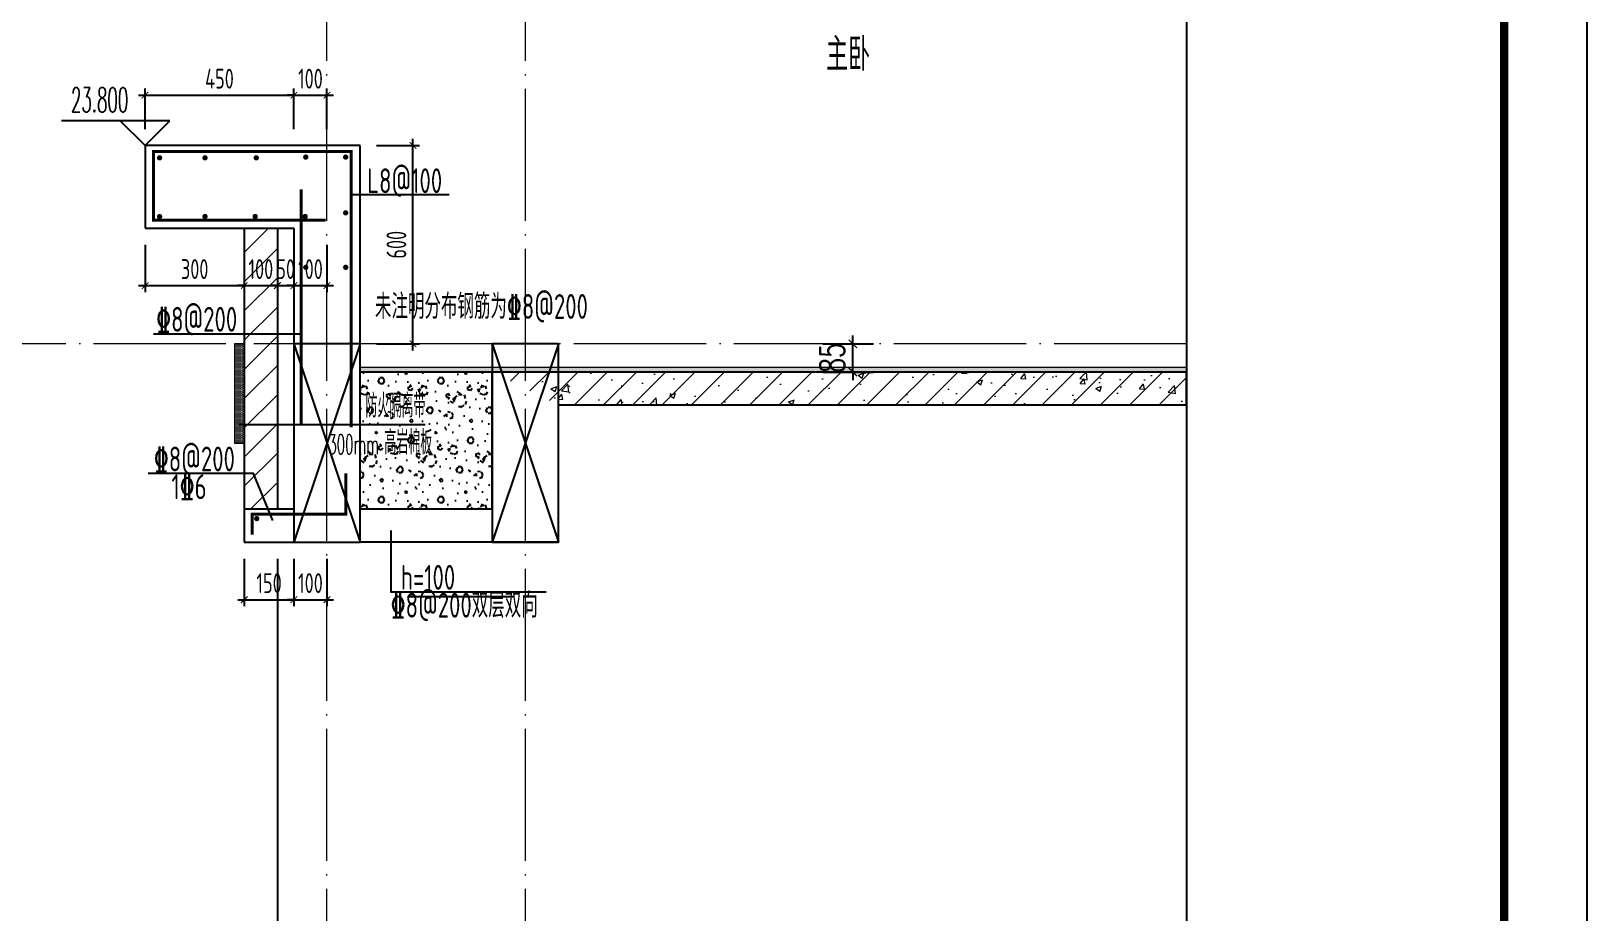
# Model space of a CAD drawing. Extents: x -1058961 to 23600, y -449123 to 2751847.
# Drawn here: x -118015 to -113311, y -20121 to -17457 of the extents above; entities that cross this region are included whole.
import ezdxf

# ---------------------------------------------------------------- set-up
doc = ezdxf.new("R2010")
doc.units = 0
doc.header["$LTSCALE"] = 1000
doc.linetypes.add('DOTE', pattern=[2.4200000000000004, 2, -0.2, 0.02, -0.2])
doc.layers.get('0').update_dxf_attribs({"linetype": 'CONTINUOUS'})
doc.layers.get('DEFPOINTS').update_dxf_attribs({"linetype": 'CONTINUOUS'})
for name, color, linetype in [('3-屋面构造层', 157, 'CONTINUOUS'), ('DIM', 2, 'CONTINUOUS'), ('DIM_ELEV', 3, 'CONTINUOUS'), ('DIM_IDEN', 67, 'CONTINUOUS'), ('DIM_SYMB', 3, 'CONTINUOUS'), ('PUB_DIM', 3, 'CONTINUOUS'), ('PUB_TEXT', 2, 'CONTINUOUS'), ('REIN', 6, 'CONTINUOUS'), ('S-大样-砼线', 7, 'CONTINUOUS'), ('S-引出线', 40, 'CONTINUOUS'), ('TEXT', 2, 'CONTINUOUS'), ('WALL', 5, 'CONTINUOUS'), ('yichutu', 7, 'CONTINUOUS'), ('水平筋标注', 7, 'CONTINUOUS'), ('看线', 251, 'CONTINUOUS'), ('立面-看线', 251, 'CONTINUOUS')]:
    doc.layers.add(name, color=color, linetype=linetype)
for name, color, linetype, lineweight in [('DOTE', 19, 'DOTE', 9), ('PUB_HATCH', 8, 'CONTINUOUS', 9), ('图框', 9, 'CONTINUOUS', 18)]:
    doc.layers.add(name, color=color, linetype=linetype, lineweight=lineweight)
doc.styles.add('_TCH_DIM', font='SIMPLEX.shx', dxfattribs={"width": 0.7, "bigfont": 'GBCBIG.shx'})
doc.styles.add('_TCH_DIM_T3', font='SIMPLEX', dxfattribs={"width": 0.7058823529411765, "bigfont": 'GBCBIG'})
doc.styles.add('DIM_FONT_T3', font='SIMPLEX', dxfattribs={"width": 0.7058823529411765, "bigfont": 'GBCBIG'})
doc.styles.add('TSSD_DIMENSION', font='Tssdeng.shx', dxfattribs={"width": 0.7, "bigfont": 'tssdchn.shx'})
doc.styles.add('TSSD_REIN', font='tssdeng.shx', dxfattribs={"width": 0.7, "height": 300, "bigfont": 'tssdchn.shx'})
doc.dimstyles.new('_TCH_ARCH&&25', dxfattribs={"dimtxt": 74.375, "dimasz": 25, "dimexe": 62.5, "dimexo": 75, "dimgap": 25, "dimtad": 1, "dimdec": 0, "dimzin": 0, "dimdsep": 46, "dimtxsty": '_TCH_DIM_T3', "dimblk": 'ARCHTICK', "dimcen": 0.09, "dimclrt": 7, "dimazin": 0, "dimtfac": 1, "dimtdec": 0, "dimtix": 1, "dimtmove": 2, "dimatfit": 3, "dimldrblk": 'ARCHTICK', "dimfxl": 0, "dimtolj": 1, "dimtzin": 0, "dimarcsym": 0})
doc.dimstyles.new('TSSD_20_20', dxfattribs={"dimtxt": 60, "dimasz": 20, "dimexe": 20, "dimexo": 50, "dimgap": 20, "dimtad": 1, "dimdec": 0, "dimzin": 0, "dimdsep": 46, "dimtxsty": 'TSSD_DIMENSION', "dimblk": 'ARCHTICK', "dimblk1": 'ARCHTICK', "dimblk2": 'ARCHTICK', "dimcen": 0, "dimdle": 20, "dimclrt": 7, "dimadec": 0, "dimazin": 0, "dimtfac": 1, "dimtdec": 0, "dimtix": 1, "dimtmove": 2, "dimatfit": 3, "dimfxl": 0, "dimtolj": 1, "dimtzin": 0, "dimarcsym": 0})

# ---------------------------------------------------------------- blocks, each defined once
blk = doc.blocks.new('GFDDDDRG')
at = {"layer": '图框'}
blk.add_lwpolyline([(923309.7791572664, -107436.9617041193), (923309.7791572663, -159999.4617041193), (893609.7791572664, -159999.4617041193), (893609.7791572665, -107436.9617041193)], close=True, dxfattribs=at)
blk.add_lwpolyline([(923309.7791572664, -107436.9617041193), (923309.7791572663, -159999.4617041193), (893609.7791572664, -159999.4617041193), (893609.7791572665, -107436.9617041193)], close=True, dxfattribs=at)
at = {"layer": '图框', "const_width": 50}
blk.add_lwpolyline([(894109.7791572664, -159499.4617041193), (922809.7791572663, -159499.4617041193), (922809.7791572664, -108686.9617041193), (894109.7791572665, -108686.9617041193)], close=True, dxfattribs=at)
blk = doc.blocks.new('yct-1051-594-26275-14850-25-1002.0')
at = {"layer": 'yichutu', "color": 7}
blk.add_lwpolyline([(0, 0), (0, 14850), (26275, 14850), (26275, 0)], close=True, dxfattribs=at)
blk = doc.blocks.new('A$C1F6240CC')
at = {"layer": 'PUB_HATCH'}
h = blk.add_hatch(dxfattribs=at)
h.set_pattern_fill('DOTS', color=251, scale=2, style=0)
h.set_pattern_definition([(0, (-1.955777406692505e-08, -299.9999999983702), (1.5875, 3.175), [0, -3.175])])
h.paths.add_polyline_path([(-29.99999475874938, -299.999999998312), (5.558831617236137e-06, -299.9999999983702), (6.351852789521217e-06, -49.99999798531644), (6.344867870211601e-06, 1.948734279721975e-06), (-1.955777406692505e-08, 2.010667230933905e-06), (-1.955777406692505e-08, 1.688022166490555e-09), (-29.99999475874938, 1.688022166490555e-09)])
at = {"layer": 'DIM_IDEN', "color": 5}
for p, q in [((-17.00205630995333, -243.6957581644529), (275.1374033376342, -243.6957581644529)), ((275.1374033376342, -243.6957581644529), (546.9959839678602, -243.6957581644529))]:
    blk.add_line(p, q, dxfattribs=at)
at = {"layer": 'PUB_HATCH', "color": 5}
blk.add_lwpolyline([(-1.955777406692505e-08, 1.629814505577087e-09), (-29.99999475874938, 1.629814505577087e-09), (-29.99999475874938, -299.9999999983702), (-1.955777406692505e-08, -299.9999999983702)], close=True, dxfattribs=at)
at = {"layer": 'PUB_TEXT', "style": 'DIM_FONT_T3', "width": 0.7058823529411765}
blk.add_text('防火隔离带', height=71.48936170212767, dxfattribs=at).set_placement((366.1962342807512, -222.6957581644529))
at = {"layer": 'PUB_TEXT', "color": 5, "style": 'DIM_FONT_T3'}
for s, height, width, p in [('300mm', 59.5, 0.4982698961937717, (253.9391275269252, -333.7157581644528)), ('高岩棉板', 71.48936170212767, 0.7058823529411765, (423.3508922328077, -333.7157581644528))]:
    blk.add_text(s, height=height, dxfattribs=dict(at, width=width)).set_placement(p)
blk = doc.blocks.new('_ArchTick')
at = {"color": 0, "linetype": 'ByBlock', "const_width": 0.15}
blk.add_lwpolyline([(-0.5, -0.5), (0.5, 0.5)], dxfattribs=at)
blk = doc.blocks.new('*D2299')
at = {"layer": 'DEFPOINTS', "color": 0}
for p in [(-115696.0054070997, -18403.12175047403), (-115530.0455220077, -18403.12175047403), (-115696.0054070997, -18488.12175046181)]:
    blk.add_point(p, dxfattribs=at)
at = {"layer": 'PUB_DIM', "color": 0, "lineweight": -2}
for p, q in [((-115530.0455220077, -18403.12175047403), (-115530.0455220077, -18378.12175047403)), ((-115621.0054070997, -18403.12175047403), (-115467.5455220077, -18403.12175047403)), ((-115530.0455220077, -18488.12175046181), (-115530.0455220077, -18403.12175047403)), ((-115621.0054070997, -18488.12175046181), (-115467.5455220077, -18488.12175046181)), ((-115530.0455220077, -18488.12175046181), (-115530.0455220077, -18513.12175046181))]:
    blk.add_line(p, q, dxfattribs=at)
at = {"layer": 'PUB_DIM', "color": 0, "lineweight": -2, "xscale": 25, "yscale": 25, "zscale": 25}
for p, rotation in [((-115530.0455220077, -18403.12175047403), 270), ((-115530.0455220077, -18488.12175046181), 90)]:
    blk.add_blockref('_ArchTick', p, dxfattribs=dict(at, rotation=rotation))
at = {"layer": 'PUB_DIM', "color": 7, "insert": (-115592.2330220077, -18445.62175046794), "char_height": 74.375, "attachment_point": 5, "rotation": 90, "style": '_TCH_DIM_T3'}
blk.add_mtext('\\A1;85', dxfattribs=at)
blk = doc.blocks.new('*D1584')
at = {"layer": 'DEFPOINTS', "color": 0}
for p in [(-117220.2342813495, -17650.79827235785), (-117670.2342813056, -17803.12175046728), (-117220.2342813495, -17803.12175047584)]:
    blk.add_point(p, dxfattribs=at)
at = {"layer": 'DIM', "color": 0, "lineweight": -2}
for p, q in [((-117670.2342813056, -17753.12175046728), (-117670.2342813056, -17630.79827235785)), ((-117220.2342813495, -17753.12175047584), (-117220.2342813495, -17630.79827235785)), ((-117690.2342813056, -17650.79827235785), (-117200.2342813495, -17650.79827235785))]:
    blk.add_line(p, q, dxfattribs=at)
at = {"layer": 'DIM', "color": 0, "lineweight": -2, "xscale": 20, "yscale": 20, "zscale": 20, "rotation": 180}
blk.add_blockref('_ArchTick', (-117670.2342813056, -17650.79827235785), dxfattribs=at)
at = {"layer": 'DIM', "color": 0, "lineweight": -2, "xscale": 20, "yscale": 20, "zscale": 20}
blk.add_blockref('_ArchTick', (-117220.2342813495, -17650.79827235785), dxfattribs=at)
at = {"layer": 'DIM', "color": 7, "insert": (-117445.2342813275, -17600.79827235785), "char_height": 60, "attachment_point": 5, "style": 'TSSD_DIMENSION'}
blk.add_mtext('\\A1;450', dxfattribs=at)
blk = doc.blocks.new('*D1585')
at = {"layer": 'DEFPOINTS', "color": 0}
for p in [(-117120.2342880269, -17650.79827236308), (-117220.2342813495, -17803.12175047584), (-117120.2342880269, -17803.1217504777)]:
    blk.add_point(p, dxfattribs=at)
at = {"layer": 'DIM', "color": 0, "lineweight": -2}
for p, q in [((-117220.2342813495, -17753.12175047584), (-117220.2342813495, -17630.79827236308)), ((-117120.2342880269, -17753.1217504777), (-117120.2342880269, -17630.79827236308)), ((-117220.2342813495, -17650.79827236308), (-117240.2342813495, -17650.79827236308)), ((-117220.2342813495, -17650.79827236308), (-117120.2342880269, -17650.79827236308)), ((-117120.2342880269, -17650.79827236308), (-117100.2342880269, -17650.79827236308))]:
    blk.add_line(p, q, dxfattribs=at)
at = {"layer": 'DIM', "color": 0, "lineweight": -2, "xscale": 20, "yscale": 20, "zscale": 20}
blk.add_blockref('_ArchTick', (-117220.2342813495, -17650.79827236308), dxfattribs=at)
at = {"layer": 'DIM', "color": 0, "lineweight": -2, "xscale": 20, "yscale": 20, "zscale": 20, "rotation": 180}
blk.add_blockref('_ArchTick', (-117120.2342880269, -17650.79827236308), dxfattribs=at)
at = {"layer": 'DIM', "color": 7, "insert": (-117170.2342846882, -17600.79827236308), "char_height": 60, "attachment_point": 5, "style": 'TSSD_DIMENSION'}
blk.add_mtext('\\A1;100', dxfattribs=at)
blk = doc.blocks.new('*D1591')
at = {"layer": 'DEFPOINTS', "color": 0}
for p in [(-117670.2342880137, -18053.12175045378), (-117370.23428132, -18053.12175045954), (-117370.23428132, -18226.83244041126)]:
    blk.add_point(p, dxfattribs=at)
at = {"layer": 'DIM', "color": 0, "lineweight": -2}
for p, q in [((-117670.2342880137, -18103.12175045378), (-117670.2342880137, -18246.83244041126)), ((-117370.23428132, -18103.12175045954), (-117370.23428132, -18246.83244041126)), ((-117690.2342880137, -18226.83244041126), (-117350.23428132, -18226.83244041126))]:
    blk.add_line(p, q, dxfattribs=at)
at = {"layer": 'DIM', "color": 0, "lineweight": -2, "xscale": 20, "yscale": 20, "zscale": 20, "rotation": 180}
blk.add_blockref('_ArchTick', (-117670.2342880137, -18226.83244041126), dxfattribs=at)
at = {"layer": 'DIM', "color": 0, "lineweight": -2, "xscale": 20, "yscale": 20, "zscale": 20}
blk.add_blockref('_ArchTick', (-117370.23428132, -18226.83244041126), dxfattribs=at)
at = {"layer": 'DIM', "color": 7, "insert": (-117520.2342846668, -18176.83244041126), "char_height": 60, "attachment_point": 5, "style": 'TSSD_DIMENSION'}
blk.add_mtext('\\A1;300', dxfattribs=at)
blk = doc.blocks.new('*D1592')
at = {"layer": 'DEFPOINTS', "color": 0}
for p in [(-117370.23428132, -18053.12175045954), (-117270.2342810843, -18053.12175046146), (-117270.2342810843, -18226.83244041505)]:
    blk.add_point(p, dxfattribs=at)
at = {"layer": 'DIM', "color": 0, "lineweight": -2}
for p, q in [((-117370.23428132, -18103.12175045954), (-117370.23428132, -18246.83244041505)), ((-117270.2342810843, -18103.12175046146), (-117270.2342810843, -18246.83244041505)), ((-117370.23428132, -18226.83244041505), (-117390.23428132, -18226.83244041505)), ((-117370.23428132, -18226.83244041505), (-117270.2342810843, -18226.83244041505)), ((-117270.2342810843, -18226.83244041505), (-117250.2342810843, -18226.83244041505))]:
    blk.add_line(p, q, dxfattribs=at)
at = {"layer": 'DIM', "color": 0, "lineweight": -2, "xscale": 20, "yscale": 20, "zscale": 20}
blk.add_blockref('_ArchTick', (-117370.23428132, -18226.83244041505), dxfattribs=at)
at = {"layer": 'DIM', "color": 0, "lineweight": -2, "xscale": 20, "yscale": 20, "zscale": 20, "rotation": 180}
blk.add_blockref('_ArchTick', (-117270.2342810843, -18226.83244041505), dxfattribs=at)
at = {"layer": 'DIM', "color": 7, "insert": (-117320.2342812021, -18176.83244041505), "char_height": 60, "attachment_point": 5, "style": 'TSSD_DIMENSION'}
blk.add_mtext('\\A1;100', dxfattribs=at)
blk = doc.blocks.new('*D1593')
at = {"layer": 'DEFPOINTS', "color": 0}
for p in [(-117270.2342810843, -18053.12175046146), (-117220.2342813216, -18053.12175046239), (-117220.2342813216, -18226.8324404165)]:
    blk.add_point(p, dxfattribs=at)
at = {"layer": 'DIM', "color": 0, "lineweight": -2}
for p, q in [((-117270.2342810843, -18103.12175046146), (-117270.2342810843, -18246.8324404165)), ((-117220.2342813216, -18103.12175046239), (-117220.2342813216, -18246.8324404165)), ((-117270.2342810843, -18226.8324404165), (-117290.2342810843, -18226.8324404165)), ((-117270.2342810843, -18226.8324404165), (-117220.2342813216, -18226.8324404165)), ((-117220.2342813216, -18226.8324404165), (-117200.2342813216, -18226.8324404165))]:
    blk.add_line(p, q, dxfattribs=at)
at = {"layer": 'DIM', "color": 0, "lineweight": -2, "xscale": 20, "yscale": 20, "zscale": 20}
blk.add_blockref('_ArchTick', (-117270.2342810843, -18226.8324404165), dxfattribs=at)
at = {"layer": 'DIM', "color": 0, "lineweight": -2, "xscale": 20, "yscale": 20, "zscale": 20, "rotation": 180}
blk.add_blockref('_ArchTick', (-117220.2342813216, -18226.8324404165), dxfattribs=at)
at = {"layer": 'DIM', "color": 7, "insert": (-117245.234281203, -18176.8324404165), "char_height": 60, "attachment_point": 5, "style": 'TSSD_DIMENSION'}
blk.add_mtext('\\A1;50', dxfattribs=at)
blk = doc.blocks.new('*D1594')
at = {"layer": 'DEFPOINTS', "color": 0}
for p in [(-117220.2342813216, -18053.12175046239), (-117120.2342879991, -18053.12175046431), (-117120.2342879991, -18226.83244041796)]:
    blk.add_point(p, dxfattribs=at)
at = {"layer": 'DIM', "color": 0, "lineweight": -2}
for p, q in [((-117220.2342813216, -18103.12175046239), (-117220.2342813216, -18246.83244041796)), ((-117120.2342879991, -18103.12175046431), (-117120.2342879991, -18246.83244041796)), ((-117220.2342813216, -18226.83244041796), (-117240.2342813216, -18226.83244041796)), ((-117220.2342813216, -18226.83244041796), (-117120.2342879991, -18226.83244041796)), ((-117120.2342879991, -18226.83244041796), (-117100.2342879991, -18226.83244041796))]:
    blk.add_line(p, q, dxfattribs=at)
at = {"layer": 'DIM', "color": 0, "lineweight": -2, "xscale": 20, "yscale": 20, "zscale": 20}
blk.add_blockref('_ArchTick', (-117220.2342813216, -18226.83244041796), dxfattribs=at)
at = {"layer": 'DIM', "color": 0, "lineweight": -2, "xscale": 20, "yscale": 20, "zscale": 20, "rotation": 180}
blk.add_blockref('_ArchTick', (-117120.2342879991, -18226.83244041796), dxfattribs=at)
at = {"layer": 'DIM', "color": 7, "insert": (-117170.2342846604, -18176.83244041796), "char_height": 60, "attachment_point": 5, "style": 'TSSD_DIMENSION'}
blk.add_mtext('\\A1;100', dxfattribs=at)
blk = doc.blocks.new('*D1595')
at = {"layer": 'DEFPOINTS', "color": 0}
for p in [(-117370.2342879998, -19003.12175046239), (-117220.2342880014, -19003.12175046524), (-117220.2342880014, -19176.83244041837)]:
    blk.add_point(p, dxfattribs=at)
at = {"layer": 'DIM', "color": 0, "lineweight": -2}
for p, q in [((-117370.2342879998, -19053.12175046239), (-117370.2342879998, -19196.83244041837)), ((-117220.2342880014, -19053.12175046524), (-117220.2342880014, -19196.83244041837)), ((-117390.2342879998, -19176.83244041837), (-117200.2342880014, -19176.83244041837))]:
    blk.add_line(p, q, dxfattribs=at)
at = {"layer": 'DIM', "color": 0, "lineweight": -2, "xscale": 20, "yscale": 20, "zscale": 20, "rotation": 180}
blk.add_blockref('_ArchTick', (-117370.2342879998, -19176.83244041837), dxfattribs=at)
at = {"layer": 'DIM', "color": 0, "lineweight": -2, "xscale": 20, "yscale": 20, "zscale": 20}
blk.add_blockref('_ArchTick', (-117220.2342880014, -19176.83244041837), dxfattribs=at)
at = {"layer": 'DIM', "color": 7, "insert": (-117295.2342880006, -19126.83244041837), "char_height": 60, "attachment_point": 5, "style": 'TSSD_DIMENSION'}
blk.add_mtext('\\A1;150', dxfattribs=at)
blk = doc.blocks.new('*D1596')
at = {"layer": 'DEFPOINTS', "color": 0}
for p in [(-117220.2342880013, -19003.12175046524), (-117120.2342946788, -19003.12175046717), (-117120.2342946788, -19176.83244042075)]:
    blk.add_point(p, dxfattribs=at)
at = {"layer": 'DIM', "color": 0, "lineweight": -2}
for p, q in [((-117220.2342880013, -19053.12175046524), (-117220.2342880013, -19196.83244042075)), ((-117120.2342946788, -19053.12175046717), (-117120.2342946788, -19196.83244042075)), ((-117220.2342880013, -19176.83244042075), (-117240.2342880013, -19176.83244042075)), ((-117220.2342880013, -19176.83244042075), (-117120.2342946788, -19176.83244042075)), ((-117120.2342946788, -19176.83244042075), (-117100.2342946788, -19176.83244042075))]:
    blk.add_line(p, q, dxfattribs=at)
at = {"layer": 'DIM', "color": 0, "lineweight": -2, "xscale": 20, "yscale": 20, "zscale": 20}
blk.add_blockref('_ArchTick', (-117220.2342880013, -19176.83244042075), dxfattribs=at)
at = {"layer": 'DIM', "color": 0, "lineweight": -2, "xscale": 20, "yscale": 20, "zscale": 20, "rotation": 180}
blk.add_blockref('_ArchTick', (-117120.2342946788, -19176.83244042075), dxfattribs=at)
at = {"layer": 'DIM', "color": 7, "insert": (-117170.23429134, -19126.83244042075), "char_height": 60, "attachment_point": 5, "style": 'TSSD_DIMENSION'}
blk.add_mtext('\\A1;100', dxfattribs=at)
blk = doc.blocks.new('*D1597')
at = {"layer": 'DEFPOINTS', "color": 0}
for p in [(-117020.2342879997, -17803.12175046245), (-116860.2342879989, -17803.12175046245), (-117020.2342879997, -18403.12175047077)]:
    blk.add_point(p, dxfattribs=at)
at = {"layer": 'DIM', "color": 0, "lineweight": -2}
for p, q in [((-116970.2342879997, -17803.12175046245), (-116840.2342879989, -17803.12175046245)), ((-116860.2342879989, -18423.12175047077), (-116860.2342879989, -17783.12175046245)), ((-116970.2342879997, -18403.12175047077), (-116840.2342879989, -18403.12175047077))]:
    blk.add_line(p, q, dxfattribs=at)
at = {"layer": 'DIM', "color": 0, "lineweight": -2, "xscale": 20, "yscale": 20, "zscale": 20}
for p, rotation in [((-116860.2342879989, -17803.12175046245), 90), ((-116860.2342879989, -18403.12175047077), 270)]:
    blk.add_blockref('_ArchTick', p, dxfattribs=dict(at, rotation=rotation))
at = {"layer": 'DIM', "color": 7, "insert": (-116910.2342879989, -18103.12175046663), "char_height": 60, "attachment_point": 5, "rotation": 90, "style": 'TSSD_DIMENSION'}
blk.add_mtext('\\A1;600', dxfattribs=at)
blk = doc.blocks.new('A$C0F477415')
at = {"layer": 'REIN', "const_width": 9}
for points in [[(536.22545744339, 974.1030920682824), (15.93111191410571, 974.1030920682824), (15.93111191410571, 1182.470114677621), (613.6656915736385, 1182.470114677621), (613.6656915736385, 347.4605763027794)], [(462.5655877483077, 353.0609498316771), (462.5655877483077, 1067.749458644073)], [(313.9337750365958, 23.34555459674448), (313.9337750365958, 85.24854036327451), (597.794307123404, 85.24854036327451), (597.794307123404, 208.2016744283028)]]:
    blk.add_lwpolyline(points, dxfattribs=at)
at = {"layer": 'REIN', "const_width": 8}
for points in [[(30.21925133559853, 1162.868610424921, 1), (38.21925133559853, 1162.868610424921, 1)], [(167.6620064838789, 1162.868610424921, 1), (175.6620064838789, 1162.868610424921, 1)], [(322.5238362546079, 1162.868610424921, 1), (330.5238362546079, 1162.868610424921, 1)], [(472.3069430752657, 1165.127354013326, 1), (480.3069430752657, 1165.127354013326, 1)], [(593.0279733999632, 1165.127354013326, 1), (601.0279733999632, 1165.127354013326, 1)], [(30.21925133559853, 985.4166030073538, 1), (38.21925133559853, 985.4166030073538, 1)], [(167.6620064838789, 985.4166030073538, 1), (175.6620064838789, 985.4166030073538, 1)], [(319.1733809751458, 985.4166030073538, 1), (327.1733809751458, 985.4166030073538, 1)], [(470.4389034458436, 985.4166030073538, 1), (478.4389034458436, 985.4166030073538, 1)], [(593.0279733999632, 996.5827968406375, 1), (601.0279733999632, 996.5827968406375, 1)], [(472.3069430752657, 831.7102530163829, 1), (480.3069430752657, 831.7102530163829, 1)], [(593.0279733999632, 831.7102530163829, 1), (601.0279733999632, 831.7102530163829, 1)], [(324.1522886119783, 71.62434444355313, 1), (332.1522886119783, 71.62434444355313, 1)]]:
    blk.add_lwpolyline(points, format="xyb", close=True, dxfattribs=at)
at = {"layer": 'S-大样-砼线'}
for p, q in [((440.4064266392961, 600.0093946014531), (640.4064254472032, 0.001821757410652936)), ((640.4093733830377, 600.0093946051784), (440.4093745723367, 0.001821753685362637))]:
    blk.add_line(p, q, dxfattribs=at)
blk.add_lwpolyline([(640.4064325019717, 600.0093946014531), (440.4064266392961, 600.0093946014531), (440.4064266318455, 0.001821757410652936), (640.4064324935898, 0.001821757410652936)], close=True, dxfattribs=at)
at = {"layer": 'S-引出线'}
for p, q in [((609.6656915736385, 1052.001626337471), (909.7999883112498, 1052.001626337471)), ((15.48061037855223, 630.2351489840075), (462.5655877483077, 630.2351489840075))]:
    blk.add_line(p, q, dxfattribs=at)
blk.add_lwpolyline([(376.4770208946429, 66.11144457937917), (318.4227704755031, 207.6593468654319), (-0.0008167573250830173, 207.6593468654319)], dxfattribs=at)
at = {"layer": 'TEXT', "style": 'TSSD_REIN', "width": 0.7}
for s, p in [('L8@100', (661.743466746062, 1056.110395150376)), ('未注明分布钢筋为%%1328@200', (685.4535198323429, 675.8293871463975)), ('%%1328@200', (23.94837839109823, 636.9912632876658)), ('%%1328@200', (17.02145750215277, 214.4464526554802)), ('1%%1326', (70.13916111178696, 130.3748975073686))]:
    blk.add_text(s, height=75, rotation=1.867629851175362e-07, dxfattribs=at).set_placement(p)
blk = doc.blocks.new('20210809.02264990')
at = {"layer": 'TEXT'}
blk.add_lwpolyline([(87888.15552412858, 66842.85802403922), (87888.15552412858, 66657.37792068897), (88357.96524327435, 66657.37792068897)], dxfattribs=at)
blk.add_blockref('A$C0F477415', (87154.51063364511, 66807.0840813448), dxfattribs=at)
at = {"layer": 'TEXT', "style": 'TSSD_REIN', "width": 0.7}
for s, p in [('h=100', (87918.06667849608, 66663.40869463401)), ('%%1328@200双层双向', (87887.65350001864, 66579.16558626192))]:
    blk.add_text(s, height=75, rotation=1.867629851175362e-07, dxfattribs=at).set_placement(p)
blk = doc.blocks.new('20210810.11470748')
at = {"layer": 'S-大样-砼线'}
for p, q in [((68417.54344261235, -103208.8821089094), (68217.53969536396, -103808.8543934586)), ((68217.54049586861, -103208.8821089073), (68417.53674623882, -103808.8543934491))]:
    blk.add_line(p, q, dxfattribs=at)
blk.add_lwpolyline([(68417.54050173129, -103208.8821089131), (68217.54049586861, -103208.8821089131), (68217.53674742347, -103808.8543934549), (68417.53675328521, -103808.8543934549)], close=True, dxfattribs=at)
at = {"layer": 'REIN'}
blk.add_blockref('20210809.02264990', (-19977.38031286688, -170615.9402935578), dxfattribs=at)
blk = doc.blocks.new('FSDFSFSFSFEFSFESF')
at = {"layer": '看线'}
blk.add_line((1114228.273350265, 467393.3721650818), (1114228.273350265, 465805.1368709645), dxfattribs=at)

msp = doc.modelspace()

# ---------------------------------------------------------------- hatches: boundary and pattern name
at = {"layer": '3-屋面构造层'}
h = msp.add_hatch(dxfattribs=at)
h.set_pattern_fill('加气混凝土', color=251, scale=15, style=0)
h.set_pattern_definition([(0, (-1231445.407638245, -489501.3939155484), (90, 180), [0, -180]), (0, (-1231550.707638246, -489525.6939155484), (90, 180), [0, -180]), (0, (-1231492.207638246, -489527.4939155485), (90, 180), [0, -180]), (0, (-1231428.307638246, -489474.3939155484), (90, 180), [0, -180]), (0, (-1231503.007638246, -489536.4939155485), (90, 180), [0, -180]), (0, (-1231410.307638246, -489360.9939155485), (90, 180), [0, -180]), (0, (-1231465.207638246, -489375.3939155484), (90, 180), [0, -180]), (0, (-1231436.407638245, -489397.8939155484), (90, 180), [0, -180]), (0, (-1231583.107638246, -489401.4939155485), (90, 180), [0, -180]), (0, (-1231494.907638245, -489409.5939155484), (90, 180), [0, -180]), (0, (-1231529.107638246, -489455.4939155485), (90, 180), [0, -180]), (0, (-1231527.307638246, -489522.9939155485), (90, 180), [0, -180]), (0, (-1231459.807638246, -489530.1939155484), (90, 180), [0, -180]), (0, (-1231410.307638246, -489450.9939155485), (90, 180), [0, -180]), (0, (-1231578.607638246, -489478.8939155484), (90, 180), [0, -180]), (0, (-1231563.307638246, -489448.2939155483), (90, 180), [0, -180]), (0, (-1231493.107638246, -489460.8939155484), (90, 180), [0, -180]), (0, (-1231518.307638246, -489486.9939155485), (90, 180), [0, -180]), (0, (-1231532.707638246, -489427.5939155484), (90, 180), [0, -180]), (0, (-1231510.207638246, -489360.0939155484), (90, 180), [0, -180]), (0, (-1231571.407638245, -489516.6939155484), (90, 180), [0, -180]), (0, (-1231472.407638245, -489396.9939155485), (90, 180), [0, -180]), (0, (-1231556.107638246, -489394.2939155483), (90, 180), [0, -180]), (0, (-1231570.507638246, -489370.8939155484), (90, 180), [0, -180]), (130.601294, (-1231421.364780846, -489417.3510587485), (-449.9999950292954, 540.00000236093), [7.9024662, -3311.1333]), (18.4349488, (-1231434.221923446, -489413.9224871485), (449.9999983404209, 179.9999986719667), [8.131572, -1130.28837]), (90, (-1231434.221923446, -489421.6367723485), (90.00000000000001, 180), [7.714285199999999, -352.285695]), (161.565051, (-1231426.507638246, -489424.2082019485), (-450.0000022657823, 179.9999865817234), [8.131572, -1130.28837]), (53.1301023, (-1231426.507638246, -489424.2082019485), (90.00000017013603, 179.999999914932), [8.571428999999998, -891.4285499999999]), (135, (-1231419.650495046, -489515.9224715484), (-90.00001087984293, 179.9999878185604), [7.273098, -501.84378]), (45, (-1231429.936209846, -489515.9224715484), (89.99999942471308, 179.9999992736903), [7.273098, -501.84378]), (135, (-1231424.793352446, -489521.0653415485), (-90.00001087984293, 179.9999878185604), [7.273098, -501.84378]), (45, (-1231424.793352446, -489521.0653415485), (89.99999942471308, 179.9999992736903), [7.273098, -501.84378]), (116.565051, (-1231506.221916246, -489395.0653433485), (-1.565789601976064e-05, 359.9999902060562), [9.583147799999939, -191.662949999999]), (180, (-1231510.507626245, -489386.4939161485), (-89.99999999999997, 180), [10.2857148, -169.714275]), (63.43494880000001, (-1231525.079058246, -489395.0653433485), (8.14843605922988e-07, 359.9999982559008), [9.583147799999999, -191.66295]), (116.565051, (-1231520.793348246, -489403.6367723485), (-1.565789601976064e-05, 359.9999902060562), [9.583147799999939, -191.662949999999]), (0, (-1231520.793348246, -489403.6367723485), (90, 180), [10.2857148, -169.714275]), (63.43494880000001, (-1231510.507626245, -489403.6367723485), (8.14843605922988e-07, 359.9999982559008), [9.583147799999999, -191.66295]), (107.102728, (-1231438.507638846, -489455.9224775484), (-269.9999896777364, 900.0000014520431), [11.6584038, -4884.87075]), (143.972626, (-1231441.936210446, -489444.7796297485), (-1709.999978321427, 1259.9999985739), [11.6584038, -2436.606]), (180, (-1231451.364781446, -489437.9224865485), (-89.99999999999997, 180), [11.1428568, -168.85713]), (36.02737329999999, (-1231471.936209246, -489444.7796297485), (1709.999987362977, 1259.999986416658), [11.65840379999994, -2436.605999999985]), (71.5650511, (-1231475.364780846, -489455.0653355484), (270.0000013860985, 899.9999984504369), [10.8420948, -1127.57784]), (107.102728, (-1231471.936209246, -489466.2081995485), (-269.9999896777364, 900.0000014520431), [11.6584038, -4884.87075]), (143.972626, (-1231462.507638246, -489473.0653355484), (-1709.999978321427, 1259.9999985739), [11.6584038, -2436.606]), (0, (-1231462.507638246, -489473.0653355484), (90, 180), [11.1428568, -168.85713]), (36.02737329999999, (-1231451.364781446, -489473.0653355484), (1709.999987362977, 1259.999986416658), [11.65840379999994, -2436.605999999985]), (71.5650511, (-1231441.936210446, -489466.2081995485), (270.0000013860985, 899.9999984504369), [10.8420948, -1127.57784]), (150.255118, (-1231436.793353046, -489371.9224877485), (-270.0000006390409, 179.9999977695058), [6.910506, -1444.29588]), (90, (-1231442.793352446, -489375.3510575485), (90.00000000000001, 180), [6.857143199999999, -353.142825]), (29.7448813, (-1231442.793352446, -489375.3510575485), (270.0000001590055, 179.9999991593464), [6.910506, -1444.29588]), (116.565051, (-1231478.793352446, -489499.6367735485), (-1.565789601976064e-05, 359.9999902060562), [9.583147799999939, -191.662949999999]), (168.690067, (-1231483.079066046, -489491.0653355484), (-810.0000006009299, 179.9999954832327), [8.7411762, -1826.90565]), (41.18592510000001, (-1231498.507638246, -489495.3510455484), (2249.999986367597, 1979.999982686525), [9.1115532, -3817.7406]), (90, (-1231498.507638246, -489503.9224835485), (90.00000000000001, 180), [8.571428999999998, -351.42855]), (138.814074, (-1231491.650495046, -489509.9224775484), (-2249.999960007064, 1980.00001261089), [9.1115532, -3817.7406]), (16.6992442, (-1231491.650495046, -489509.9224775484), (2969.999977654917, 899.9999905734195), [8.948835, -3749.56125]), (60.9453959, (-1231483.079066046, -489507.3510515484), (89.99999976116268, 179.9999984078114), [8.824825800000001, -3697.60185]), (109.983106, (-1231554.221922246, -489424.2082019485), (-450.0000016949791, 1259.999996665506), [10.03260059999994, -4203.659249999968]), (155.556045, (-1231557.650490246, -489414.7796291485), (-1170.000004459817, 539.9999887808897), [10.3568958, -4339.539449999999]), (24.4439547, (-1231576.507632246, -489414.7796291485), (1170.000000583643, 539.9999974027204), [10.3568958, -4339.539449999999]), (70.01689340000001, (-1231579.936200246, -489424.2082019485), (450.0000013566428, 1259.999996874217), [10.0326006, -4203.65925]), (109.983106, (-1231576.507632246, -489433.6367729485), (-450.0000016949791, 1259.999996665506), [10.03260059999994, -4203.659249999968]), (160.016893, (-1231567.079052245, -489437.0653445485), (-450.0000002644888, 179.9999918000023), [10.0326006, -2096.81325]), (19.9831065, (-1231567.079052245, -489437.0653445485), (449.9999975293226, 179.9999997144084), [10.0326006, -2096.81325]), (70.01689340000001, (-1231557.650490246, -489433.6367729485), (450.0000013566428, 1259.999996874217), [10.0326006, -4203.65925]), (122.005383, (-1231487.364781446, -489440.4939161485), (-90.00001207844099, 179.9999908112358), [8.0862696, -1690.0302]), (18.4349488, (-1231499.364780246, -489436.2082007485), (449.9999983404209, 179.9999986719667), [8.131572, -1130.28837]), (90, (-1231499.364780246, -489443.9224877485), (90.00000000000001, 180), [7.714285199999999, -352.285695]), (161.565051, (-1231491.650495046, -489446.4939155485), (-450.0000022657823, 179.9999865817234), [8.131572, -1130.28837]), (54.46232220000002, (-1231491.650495046, -489446.4939155485), (629.9999990871778, 899.9999986518196), [7.373421, -3089.46345]), (116.565051, (-1231539.650490246, -489484.2081995485), (-1.565789601976064e-05, 359.9999902060562), [9.583147799999939, -191.662949999999]), (180, (-1231543.936200246, -489475.6367615484), (-89.99999999999997, 180), [9.428571, -170.57142]), (59.0362434, (-1231558.507632246, -489484.2081995485), (90.00000029295946, 179.9999991263332), [9.995918399999937, -2089.146599999984]), (120.963756, (-1231553.364780246, -489492.7796195484), (-90.00001229938933, 179.9999917339799), [9.995918399999999, -2089.1466]), (0, (-1231553.364780246, -489492.7796195484), (90, 180), [9.428571, -170.57142]), (63.43494880000001, (-1231543.936200246, -489492.7796195484), (8.14843605922988e-07, 359.9999982559008), [9.583147799999999, -191.66295])])
edge = h.paths.add_edge_path()
edge.add_line((-117020.234287995, -18903.12161344808), (-116620.2342880137, -18903.12188756937))
edge.add_line((-116620.2342880137, -18903.12188756937), (-116620.2342879511, -18488.12183104418))
edge.add_line((-116620.2342879513, -18488.12183104415), (-117020.234289399, -18488.12166989123))
edge.add_line((-117020.234289399, -18488.12166989123), (-117020.2342879032, -18903.12175048227))
at = {"layer": 'PUB_HATCH'}
h = msp.add_hatch(dxfattribs=at)
h.set_pattern_fill('普通砖', color=256, scale=25, style=0)
h.set_pattern_definition([(45, (-668291.0864030174, 135584.7881318826), (-44.19419150182874, 44.19419150182875), [])])
h.paths.add_polyline_path([(-117370.2342875946, -18053.12175041402), (-117370.2342880062, -18903.12175041361), (-117270.2342880062, -18903.12175046204), (-117270.2342875946, -18053.12175046245)])
h = msp.add_hatch(dxfattribs=at)
h.set_pattern_fill('钢筋混凝土', color=256, scale=25, style=0)
h.set_pattern_definition([(45, (-668291.0864030174, 135539.9102943825), (-44.19417382415921, 44.19417382415922), []), (49.99999999999999, (-668291.0864030174, 135539.9102943825), (179.3150456501884, -15.68803374564878), [18.75, -206.25]), (355, (-668291.0864030174, 135539.9102943825), (-34.68783340325, 188.048033425003), [15, -165]), (100.4514, (-668276.1434830175, 135538.6029593826), (144.6273454285054, 172.3598855152384), [15.9350475, -175.285528]), (46.18420000000002, (-668291.0864030174, 135589.9102943825), (266.8102621564111, -41.37975358225452), [28.12499999999996, -309.3749999999993]), (96.6356, (-668268.8522167674, 135586.4619676325), (233.6656763871758, 243.5294677251104), [23.902572, -262.92825]), (351.1842, (-668291.0864030174, 135589.9102943825), (233.6654862834068, 243.5296502313311), [22.5, -247.5]), (21, (-668266.0864030174, 135577.4102943825), (149.2267630296154, -100.6547226663347), [18.75, -206.25]), (326.0000000000001, (-668266.0864030174, 135577.4102943825), (60.82883298039543, 181.2875112617133), [15, -165]), (71.4514, (-668253.6508447673, 135569.0223928826), (210.0556571453725, 80.6326241774881), [15.9350475, -175.285528]), (37.50000000000001, (-668291.0864030174, 135539.9102943825), (3.039963829322667, 83.22346345782788), [0, -163, 0, -167.5, 0, -165.625]), (7.499999999999999, (-668291.0864030174, 135539.9102943825), (65.76738436053715, 98.60292797059006), [0, -95.5, 0, -159.25, 0, -63.125]), (327.5, (-668346.8364030174, 135539.9102943825), (133.4556090431022, -5.638717933594939), [0, -62.5, 0, -195, 0, -258.75]), (317.5, (-668371.8364030174, 135539.9102943825), (145.7965423355966, 25.02624558307943), [0, -81.25, 0, -129.5, 0, -183.75])])
h.paths.add_polyline_path([(-114521.7093754775, -18488.12175045849), (-116620.2342880187, -18488.12175046705), (-116420.2342879931, -18588.1217504685), (-114521.7093754772, -18588.12175045849)])
at = {"layer": '立面-看线'}
h = msp.add_hatch(dxfattribs=at)
h.set_pattern_fill('HONEY', color=256, scale=7)
h.set_pattern_definition([(0, (-917673.4739387445, -403850.0742101897), (16.66875, 9.623705), [11.1125, -22.225]), (120, (-917673.4739387445, -403850.0742101897), (-16.66874800852732, 9.623708449331868), [11.11249999999996, -22.22499999999991]), (59.99999999999999, (-917673.4739387445, -403850.0742101897), (1.991472681428519e-06, 19.24741344933186), [-22.225, 11.1125])])
h.paths.add_polyline_path([(-114521.709375478, -18473.12175028998), (-117020.2342880132, -18473.12175046129), (-117020.2342880132, -18488.12175046332), (-114521.7093754775, -18488.12175046949)])

# ---------------------------------------------------------------- linework, layer by layer
at = {"layer": 'DIM_ELEV'}
for p, q in [((-117595.234281306, -17728.12175046786), (-117923.234281306, -17728.12175046786)), ((-117670.234281306, -17803.12175046786), (-117745.234281306, -17728.12175046786)), ((-117670.234281306, -17803.12175046786), (-117595.234281306, -17728.12175046786))]:
    msp.add_line(p, q, dxfattribs=at)
at = {"layer": 'DIM_IDEN'}
msp.add_line((-116876.6164995075, -19167.48838642897), (-116556.2872924128, -19167.48838642897), dxfattribs=at)
at = {"layer": 'DIM_SYMB'}
msp.add_lwpolyline([(-114521.7093687722, -14983.12174740876), (-114521.7093687728, -24614.99789373862), (-114469.2093687728, -24634.10633103759), (-114574.2093687728, -24652.62066401198), (-114521.7093687728, -24671.24789373862), (-114521.7093687734, -34303.12404006842)], dxfattribs=at)
at = {"layer": 'DOTE', "color": 1, "linetype": 'DOTE', "ltscale": 0.2}
for p, q in [((-117120.2342879992, -34003.12404006842), (-117120.2342879995, -14403.12175046242)), ((-116520.2342879992, -34003.12404006848), (-116520.2342879992, -14403.12175046245)), ((-114521.7093687734, -18403.12175046239), (-118290.428445079, -18403.12175046239))]:
    msp.add_line(p, q, dxfattribs=at)
at = {"layer": 'PUB_HATCH', "color": 215}
msp.add_line((-117020.2342880132, -18473.12175046129), (-114521.7093754784, -18473.12175028998), dxfattribs=at)
at = {"layer": 'WALL'}
for p, q in [((-117020.2342880062, -17803.12175046245), (-117670.2342880139, -17803.121750466)), ((-117670.2342880139, -17803.121750466), (-117670.2342880139, -18053.12175046251)), ((-117020.2342880128, -18903.1217504805), (-117020.2342880062, -17803.12175046245)), ((-117670.2342880139, -18053.12175046251), (-117220.2342880062, -18053.12175046245)), ((-117370.2342875946, -18053.12175041402), (-117370.2342880062, -18903.12175041361)), ((-117270.2342875946, -18053.12175046245), (-117270.2342880062, -18903.12175046204)), ((-117220.2342880062, -18053.12175046245), (-117220.2342880062, -18903.12175046204)), ((-116620.2342879908, -18488.12175046629), (-117020.2342880132, -18488.12175046216)), ((-114521.7093754775, -18488.12175045849), (-116620.2342880187, -18488.12175046705)), ((-116620.2342880187, -18903.12175045902), (-116620.2342880187, -18488.12175046705)), ((-114521.7093754772, -18588.12175045849), (-114521.7093754775, -18488.12175045849)), ((-114521.7093754772, -18588.12175045849), (-116420.2342879931, -18588.1217504685)), ((-116420.2342879931, -19003.12175046053), (-116420.2342879931, -18588.1217504685)), ((-117220.2342880062, -18903.12175046204), (-117370.2342880062, -18903.12175046204)), ((-117370.2342880062, -18903.12175046204), (-117370.2342880062, -19003.12175046204)), ((-116620.2342880187, -18903.12175045902), (-117020.2342880128, -18903.12175046443)), ((-117370.2342880062, -19003.12175046204), (-117020.2342880062, -19003.12175046204)), ((-116420.2342879931, -19003.12175046053), (-117020.234288013, -19003.12175046705))]:
    msp.add_line(p, q, dxfattribs=at)

# ---------------------------------------------------------------- block references
at = {"xscale": 0.5, "yscale": 0.5, "zscale": 0.5}
msp.add_blockref('GFDDDDRG', (-574965.4759816508, 41823.38386412762), dxfattribs=at)
for name, p in [('A$C1F6240CC', (-117370.2342877641, -18403.12175046239)), ('FSDFSFSFSFEFSFESF', (-1231498.507631737, -486446.493915535))]:
    msp.add_blockref(name, p)
at = {"layer": 'yichutu', "rotation": 270}
msp.add_blockref('yct-1051-594-26275-14850-25-1002.0', (-128160.5864030175, -11895.09698793205), dxfattribs=at)
at = {"layer": '水平筋标注'}
msp.add_blockref('20210810.11470748', (-184837.7710412783, 84805.73266113305), dxfattribs=at)

# ---------------------------------------------------------------- texts
at = {"layer": 'PUB_TEXT'}
for s, height, style, width, p in [('主卧', 100, 'TSSD_REIN', 0.7, (-115611.0161928186, -17577.49877234822)), ('23.800', 74.375, '_TCH_DIM', 0.4941176470588236, (-117894.334281306, -17701.87175046786))]:
    msp.add_text(s, height=height, dxfattribs=dict(at, style=style, width=width)).set_placement(p)

# ---------------------------------------------------------------- dimensions: what is measured, and where the dimension line sits
at = {"layer": 'DIM'}
for p1, p2, distance, picture, middle in [((-117670.2342813056, -17803.12175046728), (-117220.2342813495, -17803.12175047584), 152.32347811798897, '*D1584', (-117445.2342813275, -17600.79827235785)), ((-117220.2342813495, -17803.12175047584), (-117120.2342880269, -17803.1217504777), 152.32347811462023, '*D1585', (-117170.2342846882, -17600.79827236308)), ((-117020.2342879997, -18403.12175047077), (-117020.2342879997, -17803.12175046245), -160.00000000080036, '*D1597', (-116910.2342879989, -18103.12175046663)), ((-117670.2342880137, -18053.12175045378), (-117370.23428132, -18053.12175045954), -173.71068995172027, '*D1591', (-117520.2342846668, -18176.83244041126)), ((-117370.23428132, -18053.12175045954), (-117270.2342810843, -18053.12175046146), -173.7106899535902, '*D1592', (-117320.2342812021, -18176.83244041505)), ((-117270.2342810843, -18053.12175046146), (-117220.2342813216, -18053.12175046239), -173.71068995411042, '*D1593', (-117245.234281203, -18176.8324404165)), ((-117220.2342813216, -18053.12175046239), (-117120.2342879991, -18053.12175046431), -173.71068995364843, '*D1594', (-117170.2342846604, -18176.83244041796)), ((-117370.2342879998, -19003.12175046239), (-117220.2342880014, -19003.12175046524), -173.71068995312817, '*D1595', (-117295.2342880006, -19126.83244041837)), ((-117220.2342880013, -19003.12175046524), (-117120.2342946788, -19003.12175046717), -173.71068995357925, '*D1596', (-117170.23429134, -19126.83244042075))]:
    dim = msp.add_aligned_dim(p1=p1, p2=p2, distance=distance, dimstyle='TSSD_20_20', dxfattribs=at)
    dim.commit()
    dim.dimension.update_dxf_attribs({"geometry": picture, "text_midpoint": middle})
at = {"layer": 'PUB_DIM'}
dim = msp.add_aligned_dim(p1=(-115696.0054070997, -18488.12175046181), p2=(-115696.0054070997, -18403.12175047403), distance=-165.95988509200106, dimstyle='_TCH_ARCH&&25', dxfattribs=at)
dim.commit()
dim.dimension.update_dxf_attribs({"geometry": '*D2299', "text_midpoint": (-115592.2330220077, -18445.62175046794)})

doc.saveas('drawing.dxf')
